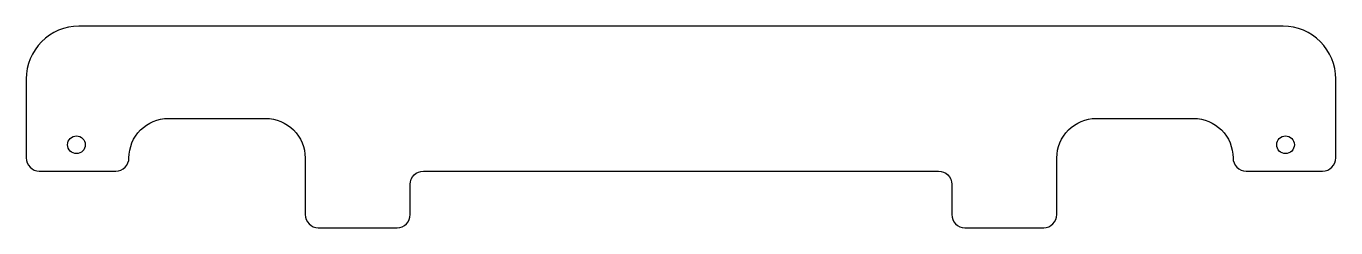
# Model space of a CAD drawing. Header units: millimetres. Extents: x -250 to 249, y 212 to 288.
import ezdxf

# ---------------------------------------------------------------- set-up
doc = ezdxf.new("R2010")
doc.units = ezdxf.units.MM
doc.layers.get('0').update_dxf_attribs({"linetype": 'CONTINUOUS'})

msp = doc.modelspace()

# ---------------------------------------------------------------- linework, layer by layer
msp.add_lwpolyline([(228.58, 288.19), (-230, 288.19, 0.414214), (-250, 268.19), (-250, 238.19, 0.414214), (-245, 233.19), (-215.87, 233.19, 0.414214), (-210.87, 238.19, -0.414214), (-195.87, 253.19), (-158.79, 253.19, -0.414214), (-143.79, 238.19), (-143.79, 216.69, 0.414214), (-138.79, 211.69), (-108.79, 211.69, 0.414214), (-103.79, 216.69), (-103.79, 228.19, -0.414214), (-98.79, 233.19), (97.37, 233.19, -0.414214), (102.37, 228.19), (102.37, 216.69, 0.414214), (107.37, 211.69), (137.37, 211.69, 0.414214), (142.37, 216.69), (142.37, 238.19, -0.414214), (157.37, 253.19), (194.45, 253.19, -0.414214), (209.45, 238.19, 0.414214), (214.45, 233.19), (243.58, 233.19, 0.414214), (248.58, 238.19), (248.58, 268.19, 0.414214)], format="xyb", close=True)
for centre in [(-230.87, 243.19), (229.45, 243.19)]:
    msp.add_circle(centre, 3.35)

doc.saveas('drawing.dxf')
